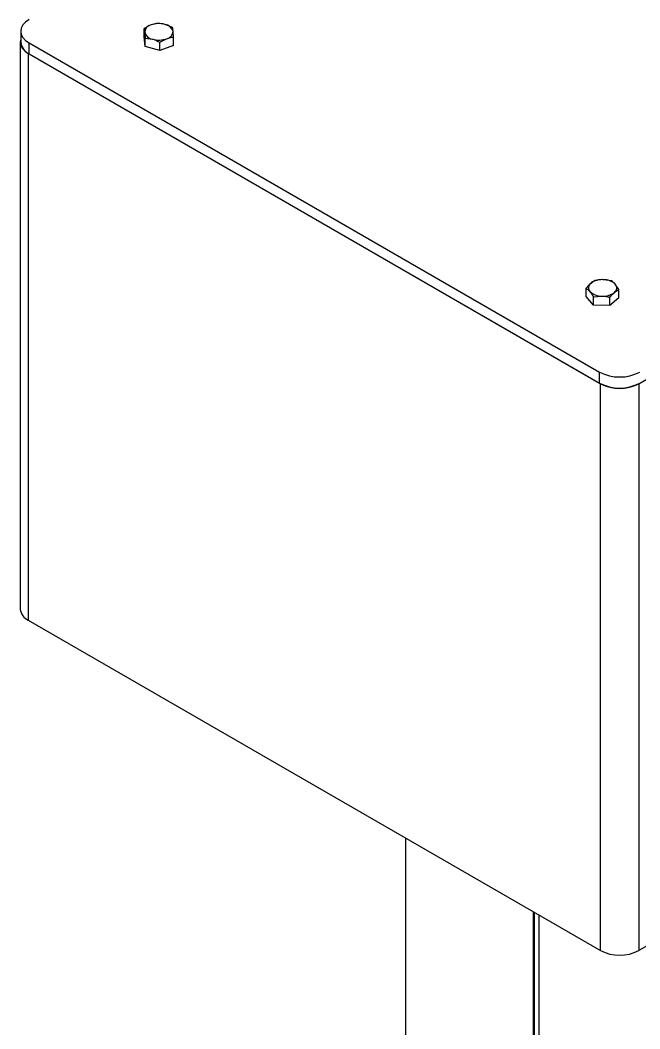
# Model space of a CAD drawing. Header units: metres. Extents: x 0 to 21025, y 0 to 14850.
# Drawn here: x 11364.1 to 11581.9, y 4303.9 to 4658.4 of the extents above; entities that cross this region are included whole.
import ezdxf

# ---------------------------------------------------------------- set-up
doc = ezdxf.new("R2010")
doc.units = ezdxf.units.M
doc.header["$LTSCALE"] = 25
doc.layers.add('SL4', color=4, linetype='Continuous')

msp = doc.modelspace()

# ---------------------------------------------------------------- linework, layer by layer
at = {"layer": 'SL4'}
for p, q in [((11407.694, 4652.541), (11407.694, 4655.443)), ((11407.694, 4655.443), (11407.869, 4654.144)), ((11417.675, 4655.793), (11415.092, 4656.902)), ((11364.308, 4654.531), (11364.308, 4650.642)), ((11408.044, 4649.214), (11407.694, 4652.541)), ((11408.044, 4649.214), (11408.044, 4652.116)), ((11408.044, 4652.116), (11410.627, 4651.736)), ((11418.026, 4652.466), (11417.851, 4654.494)), ((11418.026, 4649.565), (11418.026, 4652.466)), ((11364.11, 4650.643), (11364.11, 4451.407)), ((11367.237, 4650.449), (11567.716, 4534.715)), ((11367.237, 4646.56), (11367.237, 4650.449)), ((11413.21, 4647.726), (11408.044, 4649.214)), ((11413.21, 4647.726), (11413.21, 4650.628)), ((11418.026, 4649.565), (11413.21, 4647.726)), ((11366.908, 4646.76), (11366.9, 4646.755)), ((11568.054, 4530.631), (11366.9, 4646.755)), ((11366.9, 4646.755), (11366.9, 4447.519)), ((11367.237, 4646.56), (11567.716, 4530.826)), ((11571.948, 4566.734), (11569.066, 4567.199)), ((11563, 4561.255), (11563, 4564.156)), ((11563, 4564.156), (11564.289, 4563.03)), ((11574.526, 4563.751), (11573.237, 4565.607)), ((11574.526, 4560.85), (11574.526, 4563.751)), ((11565.578, 4558.272), (11563, 4561.255)), ((11565.578, 4561.174), (11568.459, 4561.437)), ((11565.578, 4558.272), (11565.578, 4561.174)), ((11571.34, 4558.07), (11571.34, 4560.971)), ((11574.526, 4560.85), (11571.34, 4558.07)), ((11571.34, 4558.07), (11565.578, 4558.272)), ((11581.524, 4530.631), (11613.512, 4549.097)), ((11567.716, 4530.826), (11567.716, 4534.715)), ((11568.062, 4530.636), (11568.054, 4530.631)), ((11568.054, 4331.395), (11568.054, 4530.631)), ((11581.514, 4530.637), (11581.524, 4530.631)), ((11581.524, 4530.631), (11581.524, 4331.395)), ((11366.9, 4447.519), (11568.054, 4331.395)), ((11499.473, 4370.986), (11499.473, 3429.162)), ((11613.512, 4349.861), (11581.524, 4331.395)), ((11544.375, 4345.065), (11544.375, 3403.241)), ((11544.728, 4344.861), (11544.728, 3949.426)), ((11546.442, 3950.415), (11546.442, 4343.872))]:
    msp.add_line(p, q, dxfattribs=at)
at = {"layer": 'SL4', "flags": 128}
for points in [[(11367.237, 4658.613), (11365.994, 4657.738), (11365.07, 4656.74), (11364.5, 4655.657), (11364.308, 4654.531), (11364.5, 4653.405), (11365.07, 4652.322), (11365.994, 4651.324), (11367.237, 4650.449)], [(11364.308, 4651.76), (11364.293, 4651.716), (11364.11, 4650.643), (11364.293, 4649.57), (11364.835, 4648.539), (11365.715, 4647.588), (11366.9, 4646.755)]]:
    msp.add_lwpolyline(points, dxfattribs=at)
at = {"layer": 'SL4'}
for centre, radius, start, end in [((11410.692, 4653.96), 2.829, 102.04416, 176.27896), ((11412.87, 4649.027), 8.182, 74.243, 109.78034), ((11414.595, 4653.549), 3.39, 16.19873, 81.57314), ((11411.124, 4655.089), 3.39, 196.19873, 261.57314), ((11412.849, 4659.611), 8.182, 254.243, 289.78034), ((11415.028, 4654.678), 2.829, 282.04416, 356.27896), ((11369.313, 4651.141), 5.029, 185.6948, 245.62534), ((11568.555, 4560.563), 6.656, 85.59866, 126.53982), ((11569.207, 4561.312), 5.889, 46.83055, 91.37222), ((11565.708, 4564.337), 1.929, 125.32215, 222.64469), ((11568.318, 4567.325), 5.889, 226.83055, 271.37222), ((11571.818, 4564.3), 1.929, 305.32215, 42.64469), ((11568.97, 4568.074), 6.656, 265.59866, 306.53982), ((11574.787, 4548.362), 15.37, 242.60967, 297.39033), ((11574.787, 4544.473), 15.37, 242.60967, 297.39033), ((11574.789, 4543.63), 14.64, 242.60967, 297.39033), ((11368.877, 4451.882), 4.79, 185.6948, 245.62534), ((11574.789, 4344.394), 14.64, 242.60967, 297.39033)]:
    msp.add_arc(centre, radius, start, end, dxfattribs=at)
for points, knots in [([(11410.101, 4656.727), (11409.913, 4656.65), (11409.098, 4656.322), (11408.304, 4655.825), (11407.694, 4655.443)], [0, 0, 0, 0, 0.2318493, 1, 1, 1, 1]), ([(11412.509, 4657.281), (11412.344, 4657.263), (11411.56, 4657.179), (11410.745, 4656.926), (11410.101, 4656.727)], [0, 0, 0, 0, 0.2110008, 1, 1, 1, 1]), ([(11415.092, 4656.902), (11415.031, 4656.919), (11414.159, 4657.165), (11413.304, 4657.225), (11412.509, 4657.281)], [0, 0, 0, 0, 0.07020058, 1, 1, 1, 1]), ([(11417.851, 4654.494), (11417.846, 4654.533), (11417.787, 4655.09), (11417.729, 4655.454), (11417.675, 4655.793)], [0, 0, 0, 0, 0.0702006, 1, 1, 1, 1]), ([(11407.869, 4654.144), (11407.873, 4654.104), (11407.932, 4653.537), (11407.99, 4652.801), (11408.044, 4652.116)], [0, 0, 0, 0, 0.0702006, 1, 1, 1, 1]), ([(11410.627, 4651.736), (11410.689, 4651.718), (11411.561, 4651.462), (11412.416, 4651.03), (11413.21, 4650.628)], [0, 0, 0, 0, 0.07020058, 1, 1, 1, 1]), ([(11413.21, 4650.628), (11413.82, 4651.01), (11414.615, 4651.507), (11415.429, 4651.835), (11415.618, 4651.912)], [0, 0, 0, 0, 0.7681507, 1, 1, 1, 1]), ([(11415.618, 4651.912), (11416.261, 4652.111), (11417.076, 4652.364), (11417.86, 4652.449), (11418.026, 4652.466)], [0, 0, 0, 0, 0.7889992, 1, 1, 1, 1]), ([(11566.185, 4566.936), (11566.075, 4566.886), (11565.557, 4566.648), (11565.018, 4566.236), (11564.592, 4565.911)], [0, 0, 0, 0, 0.2110008, 1, 1, 1, 1]), ([(11569.066, 4567.199), (11568.998, 4567.201), (11568.025, 4567.23), (11567.071, 4567.078), (11566.185, 4566.936)], [0, 0, 0, 0, 0.0702006, 1, 1, 1, 1]), ([(11573.237, 4565.607), (11573.206, 4565.642), (11572.771, 4566.14), (11572.344, 4566.448), (11571.948, 4566.734)], [0, 0, 0, 0, 0.0702006, 1, 1, 1, 1]), ([(11564.592, 4565.911), (11564.467, 4565.798), (11563.929, 4565.31), (11563.403, 4564.657), (11563, 4564.156)], [0, 0, 0, 0, 0.2318493, 1, 1, 1, 1]), ([(11564.289, 4563.03), (11564.319, 4562.994), (11564.754, 4562.485), (11565.181, 4561.806), (11565.578, 4561.174)], [0, 0, 0, 0, 0.0702006, 1, 1, 1, 1]), ([(11572.933, 4562.726), (11573.358, 4563.051), (11573.898, 4563.464), (11574.416, 4563.701), (11574.526, 4563.751)], [0, 0, 0, 0, 0.7889992, 1, 1, 1, 1]), ([(11568.459, 4561.437), (11568.527, 4561.434), (11569.5, 4561.395), (11570.454, 4561.175), (11571.34, 4560.971)], [0, 0, 0, 0, 0.0702006, 1, 1, 1, 1]), ([(11571.34, 4560.971), (11571.744, 4561.473), (11572.269, 4562.125), (11572.808, 4562.613), (11572.933, 4562.726)], [0, 0, 0, 0, 0.7681507, 1, 1, 1, 1])]:
    msp.add_open_spline(points, degree=3, knots=knots, dxfattribs=at)

doc.saveas('drawing.dxf')
